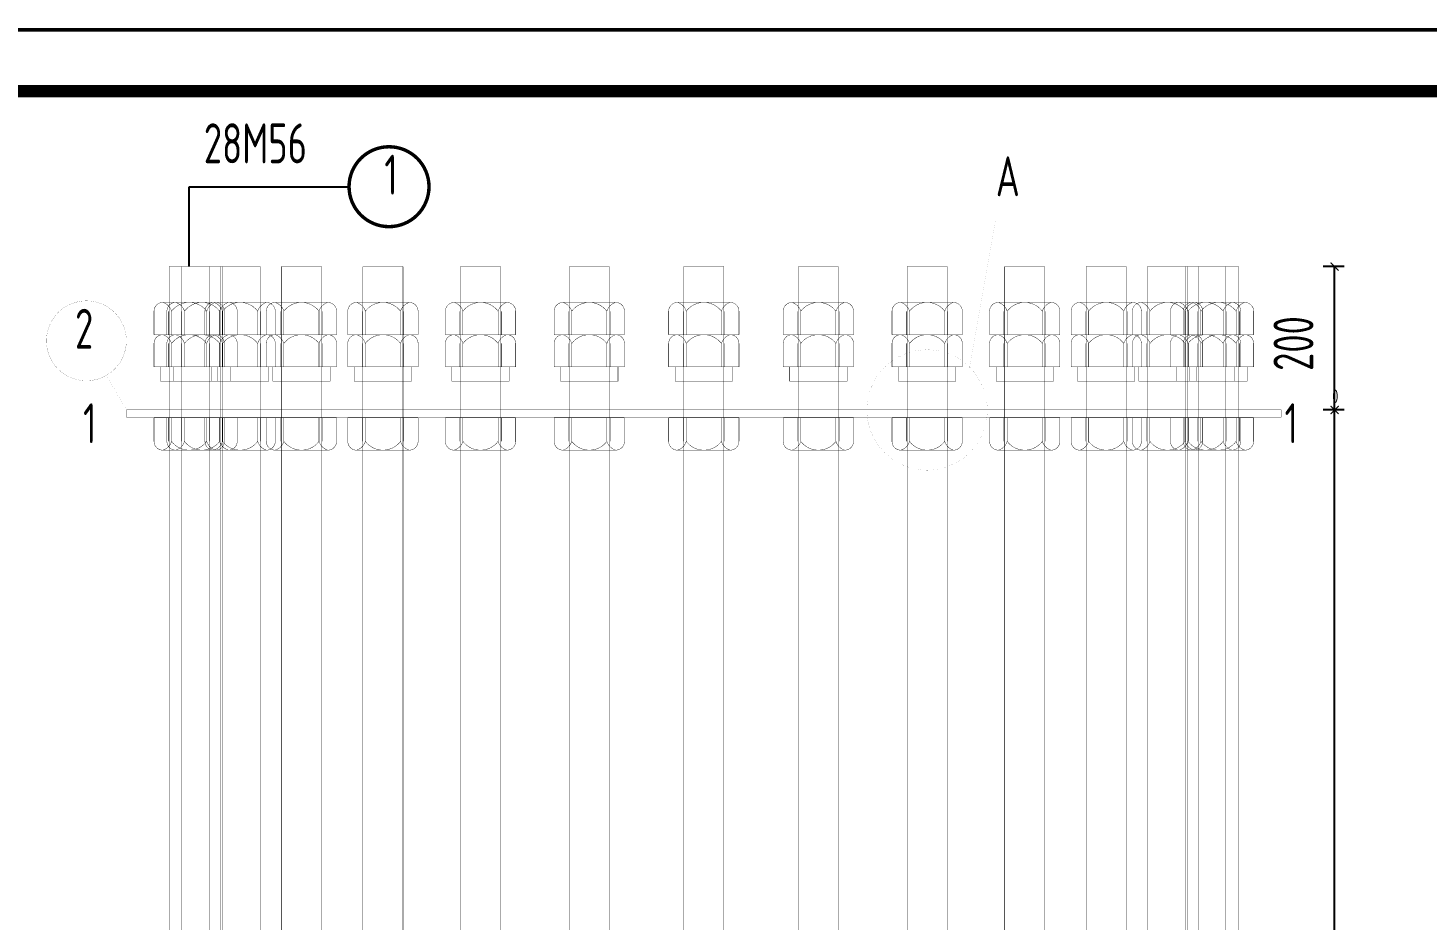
# Model space of a CAD drawing. Header units: inches. Extents: x -4449 to -2355, y -113 to 192.
# Drawn here: x -2606.3 to -2492.4, y 111.4 to 183.9 of the extents above; entities that cross this region are included whole.
import ezdxf
from ezdxf.enums import TextEntityAlignment as Align

# ---------------------------------------------------------------- set-up
doc = ezdxf.new("R2010")
doc.units = ezdxf.units.IN
doc.header["$MEASUREMENT"] = 0
doc.linetypes.add('细实线', pattern=[0])
doc.styles.get("Standard").update_dxf_attribs({"font": 'tssdeng.shx', "width": 0.7, "bigfont": 'hztxt.shx'})

msp = doc.modelspace()

# ---------------------------------------------------------------- linework, layer by layer
at = {"color": 2, "linetype": '细实线'}
for p, q in [((-2593.1564671, 164.5257593), (-2593.1564674, 171.0266953)), ((-2593.1564674, 171.0266953), (-2580.154594, 171.0266953)), ((-2499.2423716, 164.5257593), (-2500.9449979, 164.5257593)), ((-2500.0162927, 152.8599178), (-2500.0162927, 164.5257593)), ((-2500.0162927, 152.0859968), (-2500.0162927, 153.7886231)), ((-2500.0162927, 152.0859968), (-2500.0162927, 153.7886231)), ((-2499.2423716, 152.8599178), (-2500.9449979, 152.8599178)), ((-2499.2423716, 152.8599178), (-2500.9449979, 152.8599178)), ((-2500.0162927, 152.8599178), (-2500.0162927, 152.8599178)), ((-2500.0162924, 63.3245862), (-2500.0162927, 152.8599178))]:
    msp.add_line(p, q, dxfattribs=at)
at = {"color": 7}
for points, const_width in [([(-2774.6517876, -113.2091192), (-2774.6517876, 183.7908808), (-2354.6517876, 183.7908808), (-2354.6517876, -113.2091192), (-2774.6517876, -113.2091192)], 0.3), ([(-2749.6517876, -108.2091192), (-2749.6517876, 178.7908808), (-2359.6517876, 178.7908808), (-2359.6517876, -108.2091192), (-2749.6517876, -108.2091192)], 1)]:
    msp.add_lwpolyline(points, close=True, dxfattribs=dict(at, const_width=const_width))
at = {"color": 2, "linetype": '细实线'}
for points, const_width in [([(-2580.154594, 171.0266953, 1), (-2573.6536573, 171.0266953, 1), (-2580.154594, 171.0266953, 1)], 0.2786116), ([(-2604.7612093, 158.4898946, 1), (-2598.2602726, 158.4898946, 1), (-2604.7612093, 158.4898946, 1)], 0.0092871), ([(-2538.0463572, 152.8599178, 1), (-2528.2470505, 152.8599178, 1), (-2538.0463572, 152.8599178, 1)], 0.0030957)]:
    msp.add_lwpolyline(points, format="xyb", close=True, dxfattribs=dict(at, const_width=const_width))
for points, const_width in [([(-2529.6821257, 156.3244961), (-2527.5623006, 168.3466214)], 0.0030957), ([(-2499.6879455, 164.1974124), (-2500.3446395, 164.8541061)], 0.0928705), ([(-2598.2602726, 152.8599182), (-2599.8855068, 155.6749064)], 0.0030957), ([(-2602.7567538, 149.5011009), (-2602.7567538, 154.3768034)], 0.0092871), ([(-2501.4790031, 149.5011005), (-2501.4790031, 154.3768031)], 0.0092871), ([(-2598.8561918, 153.4016629), (-2603.7318943, 153.4016629)], 0.0092871), ([(-2500.5038626, 153.4016626), (-2505.3795651, 153.4016626)], 0.0092871), ([(-2500.3446395, 153.188265), (-2499.6879455, 152.531571)], 0.0928705), ([(-2500.3446395, 152.531571), (-2499.6879455, 153.188265)], 0.0928705), ([(-2499.6879455, 153.188265), (-2500.3446395, 152.531571)], 0.0928705), ([(-2499.6879455, 152.531571), (-2500.3446395, 153.188265)], 0.0928705)]:
    msp.add_lwpolyline(points, dxfattribs=dict(at, const_width=const_width))
at = {"color": 3, "linetype": '细实线', "const_width": 0.0309568}
for points in [[(-2594.7896847, 53.7002674), (-2594.7896847, 164.5257596)], [(-2594.7896847, 164.5257596), (-2591.5232491, 164.5257596)], [(-2593.7403874, 53.7002671), (-2593.7403877, 164.5257593)], [(-2593.7403877, 164.5257593), (-2590.4739521, 164.5257593)], [(-2591.5232491, 164.5257596), (-2591.5232491, 53.7002674)], [(-2590.6451125, 53.7002671), (-2590.6451125, 164.5257593)], [(-2590.6451125, 164.5257593), (-2587.3786769, 164.5257593)], [(-2590.4739521, 164.5257593), (-2590.4739518, 53.7002671)], [(-2587.3786769, 164.5257593), (-2587.3786769, 53.7002671)], [(-2585.6590693, 53.7002671), (-2585.6590693, 164.5257593)], [(-2585.6590693, 164.5257593), (-2582.3926337, 164.5257593)], [(-2582.3926337, 164.5257593), (-2582.3926337, 53.7002671)], [(-2579.0322791, 53.7002671), (-2579.0322791, 164.5257593)], [(-2579.0322791, 164.5257593), (-2575.7658435, 164.5257593)], [(-2575.7658435, 164.5257593), (-2575.7658435, 53.7002671)], [(-2571.0970367, 53.7002671), (-2571.0970367, 164.5257593)], [(-2571.0970367, 164.5257593), (-2567.8306011, 164.5257593)], [(-2567.8306011, 164.5257593), (-2567.8306011, 53.7002671)], [(-2562.2512484, 53.7002671), (-2562.2512487, 164.5257593)], [(-2562.2512487, 164.5257593), (-2558.9848131, 164.5257593)], [(-2558.9848131, 164.5257593), (-2558.9848128, 53.7002671)], [(-2552.9384792, 53.7002671), (-2552.9384792, 164.5257593)], [(-2552.9384792, 164.5257593), (-2549.6720436, 164.5257593)], [(-2549.6720436, 164.5257593), (-2549.6720436, 53.7002671)], [(-2543.6257096, 53.7002671), (-2543.62571, 164.5257593)], [(-2543.62571, 164.5257593), (-2540.3592744, 164.5257593)], [(-2540.3592744, 164.5257593), (-2540.3592741, 53.7002671)], [(-2534.7799216, 53.7002671), (-2534.7799216, 164.5257593)], [(-2534.7799216, 164.5257593), (-2531.513486, 164.5257593)], [(-2531.513486, 164.5257593), (-2531.513486, 53.7002671)], [(-2526.8446792, 53.7002671), (-2526.8446795, 164.5257593)], [(-2526.8446795, 164.5257593), (-2523.578244, 164.5257593)], [(-2523.578244, 164.5257593), (-2523.5782437, 53.7002671)], [(-2520.2178891, 53.7002671), (-2520.2178891, 164.5257593)], [(-2520.2178891, 164.5257593), (-2516.9514535, 164.5257593)], [(-2516.9514535, 164.5257593), (-2516.9514535, 53.7002671)], [(-2515.2318458, 53.7002671), (-2515.2318458, 164.5257593)], [(-2515.2318458, 164.5257593), (-2511.9654102, 164.5257593)], [(-2512.1365706, 53.7002671), (-2512.1365706, 164.5257593)], [(-2512.1365706, 164.5257593), (-2508.870135, 164.5257593)], [(-2511.9654102, 164.5257593), (-2511.9654102, 53.7002671)], [(-2511.0872733, 53.7002671), (-2511.0872736, 164.5257593)], [(-2511.0872736, 164.5257593), (-2507.820838, 164.5257593)], [(-2508.870135, 164.5257593), (-2508.870135, 53.7002671)], [(-2507.820838, 164.5257593), (-2507.8208377, 53.7002671)]]:
    msp.add_lwpolyline(points, dxfattribs=at)
at = {"color": 5, "linetype": '细实线', "const_width": 0.0309568}
for points in [[(-2595.3000655, 161.6092991, 0.414214), (-2596.0145983, 160.8947663, 0.414214)], [(-2594.5855327, 160.8947663, 0.250492), (-2595.3000655, 161.6092988, 0.250492)], [(-2594.2507682, 161.6092991, 0.414214), (-2594.965301, 160.8947663, 0.414214)], [(-2591.7274014, 160.8947663, 0.5), (-2594.5855327, 160.8947663, 0.5)], [(-2593.5362354, 160.8947663, 0.250492), (-2594.2507682, 161.6092988, 0.250492)], [(-2590.6781044, 160.8947663, 0.5), (-2593.5362354, 160.8947663, 0.5)], [(-2591.155493, 161.6092991, 0.414214), (-2591.8700258, 160.8947663, 0.414214)], [(-2591.0128686, 161.6092991, 0.250492), (-2591.7274014, 160.8947663, 0.250492)], [(-2590.4409605, 160.8947663, 0.250492), (-2591.1554933, 161.6092988, 0.250492)], [(-2590.2983358, 160.8947663, 0.414214), (-2591.0128686, 161.6092991, 0.414214)], [(-2589.9635716, 161.6092991, 0.250492), (-2590.6781041, 160.8947663, 0.250492)], [(-2587.5828292, 160.8947663, 0.5), (-2590.4409605, 160.8947663, 0.5)], [(-2589.2490388, 160.8947663, 0.414214), (-2589.9635716, 161.6092991, 0.414214)], [(-2586.8682964, 161.6092991, 0.250492), (-2587.5828292, 160.8947663, 0.250492)], [(-2586.1694501, 161.6092991, 0.414214), (-2586.8839826, 160.8947663, 0.414214)], [(-2586.1537636, 160.8947663, 0.414214), (-2586.8682964, 161.6092991, 0.414214)], [(-2585.4549172, 160.8947663, 0.250492), (-2586.1694501, 161.6092988, 0.250492)], [(-2582.596786, 160.8947663, 0.5), (-2585.4549172, 160.8947663, 0.5)], [(-2581.8822532, 161.6092991, 0.250492), (-2582.596786, 160.8947663, 0.250492)], [(-2581.1677204, 160.8947663, 0.414214), (-2581.8822532, 161.6092991, 0.414214)], [(-2579.5426596, 161.6092991, 0.414214), (-2580.2571924, 160.8947663, 0.414214)], [(-2578.8281271, 160.8947663, 0.250492), (-2579.5426599, 161.6092988, 0.250492)], [(-2575.9699958, 160.8947663, 0.5), (-2578.8281271, 160.8947663, 0.5)], [(-2575.255463, 161.6092991, 0.250492), (-2575.9699955, 160.8947663, 0.250492)], [(-2574.5409302, 160.8947663, 0.414214), (-2575.255463, 161.6092991, 0.414214)], [(-2571.6074175, 161.6092991, 0.414214), (-2572.3219503, 160.8947663, 0.414214)], [(-2570.8928847, 160.8947663, 0.250492), (-2571.6074175, 161.6092988, 0.250492)], [(-2568.0347534, 160.8947663, 0.5), (-2570.8928847, 160.8947663, 0.5)], [(-2567.3202206, 161.6092991, 0.250492), (-2568.0347534, 160.8947663, 0.250492)], [(-2566.6056878, 160.8947663, 0.414214), (-2567.3202206, 161.6092991, 0.414214)], [(-2562.7616292, 161.6092988, 0.414214), (-2563.476162, 160.8947663, 0.414214)], [(-2562.0470963, 160.8947663, 0.250492), (-2562.7616292, 161.6092988, 0.250492)], [(-2559.1889654, 160.8947663, 0.5), (-2562.0470963, 160.8947663, 0.5)], [(-2558.4744326, 161.6092988, 0.250492), (-2559.1889651, 160.894766, 0.250492)], [(-2557.7598998, 160.8947663, 0.414214), (-2558.4744326, 161.6092988, 0.414214)], [(-2553.44886, 161.6092988, 0.414214), (-2554.1633928, 160.894766, 0.414214)], [(-2552.7343271, 160.894766, 0.250492), (-2553.44886, 161.6092988, 0.250492)], [(-2549.8761959, 160.894766, 0.5), (-2552.7343271, 160.894766, 0.5)], [(-2549.1616631, 161.6092988, 0.250492), (-2549.8761959, 160.894766, 0.250492)], [(-2548.4471303, 160.894766, 0.414214), (-2549.1616631, 161.6092988, 0.414214)], [(-2544.1360905, 161.6092988, 0.414214), (-2544.8506233, 160.894766, 0.414214)], [(-2543.4215576, 160.894766, 0.250492), (-2544.1360905, 161.6092988, 0.250492)], [(-2540.5634267, 160.894766, 0.5), (-2543.4215576, 160.894766, 0.5)], [(-2539.8488939, 161.6092988, 0.250492), (-2540.5634264, 160.894766, 0.250492)], [(-2539.1343611, 160.894766, 0.414214), (-2539.8488939, 161.6092988, 0.414214)], [(-2535.2903024, 161.6092988, 0.414214), (-2536.0048349, 160.894766, 0.414214)], [(-2534.5757696, 160.894766, 0.250492), (-2535.2903024, 161.6092988, 0.250492)], [(-2531.7176384, 160.894766, 0.5), (-2534.5757696, 160.894766, 0.5)], [(-2531.0031056, 161.6092988, 0.250492), (-2531.7176384, 160.894766, 0.250492)], [(-2530.2885727, 160.894766, 0.414214), (-2531.0031056, 161.6092988, 0.414214)], [(-2527.35506, 161.6092988, 0.414214), (-2528.0695928, 160.894766, 0.414214)], [(-2526.6405272, 160.894766, 0.250492), (-2527.35506, 161.6092988, 0.250492)], [(-2523.782396, 160.894766, 0.5), (-2526.6405272, 160.894766, 0.5)], [(-2523.0678632, 161.6092988, 0.250492), (-2523.782396, 160.894766, 0.250492)], [(-2522.3533304, 160.894766, 0.414214), (-2523.0678632, 161.6092988, 0.414214)], [(-2520.7282699, 161.6092988, 0.414214), (-2521.4428024, 160.894766, 0.414214)], [(-2520.013737, 160.894766, 0.250492), (-2520.7282699, 161.6092988, 0.250492)], [(-2517.1556058, 160.894766, 0.5), (-2520.013737, 160.894766, 0.5)], [(-2516.441073, 161.6092988, 0.250492), (-2517.1556058, 160.894766, 0.250492)], [(-2515.7422266, 161.6092988, 0.414214), (-2516.4567591, 160.894766, 0.414214)], [(-2515.7265402, 160.894766, 0.414214), (-2516.441073, 161.6092988, 0.414214)], [(-2515.0276938, 160.894766, 0.250492), (-2515.7422266, 161.6092988, 0.250492)], [(-2512.1695626, 160.894766, 0.5), (-2515.0276938, 160.894766, 0.5)], [(-2512.6469514, 161.6092988, 0.414214), (-2513.3614839, 160.894766, 0.414214)], [(-2511.9324186, 160.894766, 0.250492), (-2512.6469514, 161.6092985, 0.250492)], [(-2511.5976541, 161.6092988, 0.414214), (-2512.3121869, 160.894766, 0.414214)], [(-2511.4550298, 161.6092988, 0.250492), (-2512.1695626, 160.894766, 0.250492)], [(-2509.0742874, 160.894766, 0.5), (-2511.9324186, 160.894766, 0.5)], [(-2510.8831213, 160.894766, 0.250492), (-2511.5976541, 161.6092985, 0.250492)], [(-2510.7404969, 160.894766, 0.414214), (-2511.4550298, 161.6092988, 0.414214)], [(-2508.0249904, 160.894766, 0.5), (-2510.8831213, 160.894766, 0.5)], [(-2508.3597546, 161.6092988, 0.250492), (-2509.0742874, 160.894766, 0.250492)], [(-2507.6452217, 160.894766, 0.414214), (-2508.3597546, 161.6092988, 0.414214)], [(-2507.3104576, 161.6092988, 0.250492), (-2508.0249901, 160.894766, 0.250492)], [(-2506.5959247, 160.894766, 0.414214), (-2507.3104576, 161.6092988, 0.414214)], [(-2595.3000655, 158.984485, 0.414214), (-2596.0145983, 158.2699522, 0.414214)], [(-2594.5855327, 158.2699522, 0.250492), (-2595.3000655, 158.9844847, 0.250492)], [(-2594.2507682, 158.9844847, 0.414214), (-2594.965301, 158.2699522, 0.414214)], [(-2591.7274014, 158.2699522, 0.5), (-2594.5855327, 158.2699522, 0.5)], [(-2593.5362354, 158.2699522, 0.250492), (-2594.2507682, 158.9844847, 0.250492)], [(-2590.6781044, 158.2699522, 0.5), (-2593.5362354, 158.2699522, 0.5)], [(-2591.155493, 158.9844847, 0.414214), (-2591.8700258, 158.2699522, 0.414214)], [(-2591.0128686, 158.984485, 0.250492), (-2591.7274014, 158.2699519, 0.250492)], [(-2590.4409605, 158.2699522, 0.250492), (-2591.1554933, 158.9844847, 0.250492)], [(-2590.2983358, 158.2699522, 0.414214), (-2591.0128686, 158.984485, 0.414214)], [(-2589.9635716, 158.9844847, 0.250492), (-2590.6781041, 158.2699519, 0.250492)], [(-2587.5828292, 158.2699522, 0.5), (-2590.4409605, 158.2699522, 0.5)], [(-2589.2490388, 158.2699522, 0.414214), (-2589.9635716, 158.9844847, 0.414214)], [(-2586.8682964, 158.9844847, 0.250492), (-2587.5828292, 158.2699519, 0.250492)], [(-2586.1694501, 158.9844847, 0.414214), (-2586.8839826, 158.2699522, 0.414214)], [(-2586.1537636, 158.2699522, 0.414214), (-2586.8682964, 158.9844847, 0.414214)], [(-2585.4549172, 158.2699522, 0.250492), (-2586.1694501, 158.9844847, 0.250492)], [(-2582.596786, 158.2699519, 0.5), (-2585.4549172, 158.2699519, 0.5)], [(-2581.8822532, 158.9844847, 0.250492), (-2582.596786, 158.2699519, 0.250492)], [(-2581.1677204, 158.2699522, 0.414214), (-2581.8822532, 158.9844847, 0.414214)], [(-2579.5426596, 158.9844847, 0.414214), (-2580.2571924, 158.2699519, 0.414214)], [(-2578.8281271, 158.2699519, 0.250492), (-2579.5426599, 158.9844847, 0.250492)], [(-2575.9699958, 158.2699519, 0.5), (-2578.8281271, 158.2699519, 0.5)], [(-2575.255463, 158.9844847, 0.250492), (-2575.9699955, 158.2699519, 0.250492)], [(-2574.5409302, 158.2699519, 0.414214), (-2575.255463, 158.9844847, 0.414214)], [(-2571.6074175, 158.9844847, 0.414214), (-2572.3219503, 158.2699519, 0.414214)], [(-2570.8928847, 158.2699519, 0.250492), (-2571.6074175, 158.9844847, 0.250492)], [(-2568.0347534, 158.2699519, 0.5), (-2570.8928847, 158.2699519, 0.5)], [(-2567.3202206, 158.9844847, 0.250492), (-2568.0347534, 158.2699519, 0.250492)], [(-2566.6056878, 158.2699519, 0.414214), (-2567.3202206, 158.9844847, 0.414214)], [(-2562.7616292, 158.9844847, 0.414214), (-2563.476162, 158.2699519, 0.414214)], [(-2562.0470963, 158.2699519, 0.250492), (-2562.7616292, 158.9844847, 0.250492)], [(-2559.1889654, 158.2699519, 0.5), (-2562.0470963, 158.2699519, 0.5)], [(-2558.4744326, 158.9844847, 0.250492), (-2559.1889651, 158.2699519, 0.250492)], [(-2557.7598998, 158.2699519, 0.414214), (-2558.4744326, 158.9844847, 0.414214)], [(-2553.44886, 158.9844847, 0.414214), (-2554.1633928, 158.2699519, 0.414214)], [(-2552.7343271, 158.2699519, 0.250492), (-2553.44886, 158.9844847, 0.250492)], [(-2549.8761959, 158.2699519, 0.5), (-2552.7343271, 158.2699519, 0.5)], [(-2549.1616631, 158.9844847, 0.250492), (-2549.8761959, 158.2699519, 0.250492)], [(-2548.4471303, 158.2699519, 0.414214), (-2549.1616631, 158.9844847, 0.414214)], [(-2544.1360905, 158.9844847, 0.414214), (-2544.8506233, 158.2699519, 0.414214)], [(-2543.4215576, 158.2699519, 0.250492), (-2544.1360905, 158.9844844, 0.250492)], [(-2540.5634267, 158.2699519, 0.5), (-2543.4215576, 158.2699519, 0.5)], [(-2539.8488939, 158.9844847, 0.250492), (-2540.5634264, 158.2699519, 0.250492)], [(-2539.1343611, 158.2699519, 0.414214), (-2539.8488939, 158.9844847, 0.414214)], [(-2535.2903024, 158.9844847, 0.414214), (-2536.0048349, 158.2699519, 0.414214)], [(-2534.5757696, 158.2699519, 0.250492), (-2535.2903024, 158.9844844, 0.250492)], [(-2531.7176384, 158.2699519, 0.5), (-2534.5757696, 158.2699519, 0.5)], [(-2531.0031056, 158.9844847, 0.250492), (-2531.7176384, 158.2699519, 0.250492)], [(-2530.2885727, 158.2699519, 0.414214), (-2531.0031056, 158.9844847, 0.414214)], [(-2527.35506, 158.9844847, 0.414214), (-2528.0695928, 158.2699519, 0.414214)], [(-2526.6405272, 158.2699519, 0.250492), (-2527.35506, 158.9844844, 0.250492)], [(-2523.782396, 158.2699519, 0.5), (-2526.6405272, 158.2699519, 0.5)], [(-2523.0678632, 158.9844847, 0.250492), (-2523.782396, 158.2699519, 0.250492)], [(-2522.3533304, 158.2699519, 0.414214), (-2523.0678632, 158.9844847, 0.414214)], [(-2520.7282699, 158.9844847, 0.414214), (-2521.4428024, 158.2699519, 0.414214)], [(-2520.013737, 158.2699519, 0.250492), (-2520.7282699, 158.9844844, 0.250492)], [(-2517.1556058, 158.2699519, 0.5), (-2520.013737, 158.2699519, 0.5)], [(-2516.441073, 158.9844847, 0.250492), (-2517.1556058, 158.2699519, 0.250492)], [(-2515.7422266, 158.9844847, 0.414214), (-2516.4567591, 158.2699519, 0.414214)], [(-2515.7265402, 158.2699519, 0.414214), (-2516.441073, 158.9844847, 0.414214)], [(-2515.0276938, 158.2699519, 0.250492), (-2515.7422266, 158.9844844, 0.250492)], [(-2512.1695626, 158.2699519, 0.5), (-2515.0276938, 158.2699519, 0.5)], [(-2512.6469514, 158.9844847, 0.414214), (-2513.3614839, 158.2699519, 0.414214)], [(-2511.9324186, 158.2699519, 0.250492), (-2512.6469514, 158.9844844, 0.250492)], [(-2511.5976541, 158.9844847, 0.414214), (-2512.3121869, 158.2699519, 0.414214)], [(-2511.4550298, 158.9844847, 0.250492), (-2512.1695626, 158.2699519, 0.250492)], [(-2509.0742874, 158.2699519, 0.5), (-2511.9324186, 158.2699519, 0.5)], [(-2510.8831213, 158.2699519, 0.250492), (-2511.5976541, 158.9844844, 0.250492)], [(-2510.7404969, 158.2699519, 0.414214), (-2511.4550298, 158.9844847, 0.414214)], [(-2508.0249904, 158.2699519, 0.5), (-2510.8831213, 158.2699519, 0.5)], [(-2508.3597546, 158.9844847, 0.250492), (-2509.0742874, 158.2699519, 0.250492)], [(-2507.6452217, 158.2699519, 0.414214), (-2508.3597546, 158.9844847, 0.414214)], [(-2507.3104576, 158.9844847, 0.250492), (-2508.0249901, 158.2699515, 0.250492)], [(-2506.5959247, 158.2699519, 0.414214), (-2507.3104576, 158.9844847, 0.414214)], [(-2596.014598, 150.3044309, 0.414214), (-2595.3000655, 149.5898981, 0.414214)], [(-2595.3000655, 149.5898981, 0.250492), (-2594.5855327, 150.3044309, 0.250492)], [(-2594.965301, 150.3044309, 0.414214), (-2594.2507682, 149.5898981, 0.414214)], [(-2594.5855327, 150.3044309, 0.5), (-2591.7274014, 150.3044309, 0.5)], [(-2594.2507682, 149.5898981, 0.250492), (-2593.5362357, 150.3044309, 0.250492)], [(-2593.5362354, 150.3044309, 0.5), (-2590.6781044, 150.3044309, 0.5)], [(-2591.8700258, 150.3044309, 0.414214), (-2591.155493, 149.5898981, 0.414214)], [(-2591.7274014, 150.3044309, 0.250492), (-2591.0128686, 149.5898984, 0.250492)], [(-2591.155493, 149.5898981, 0.250492), (-2590.4409605, 150.3044309, 0.250492)], [(-2591.0128686, 149.5898981, 0.414214), (-2590.2983358, 150.3044309, 0.414214)], [(-2590.6781044, 150.3044309, 0.250492), (-2589.9635716, 149.5898981, 0.250492)], [(-2590.4409602, 150.3044309, 0.5), (-2587.5828292, 150.3044309, 0.5)], [(-2589.9635716, 149.5898981, 0.414214), (-2589.2490388, 150.3044309, 0.414214)], [(-2587.5828292, 150.3044309, 0.250492), (-2586.8682964, 149.5898981, 0.250492)], [(-2586.8839826, 150.3044309, 0.414214), (-2586.1694497, 149.5898981, 0.414214)], [(-2586.8682964, 149.5898981, 0.414214), (-2586.1537636, 150.3044309, 0.414214)], [(-2586.1694497, 149.5898981, 0.250492), (-2585.4549172, 150.3044309, 0.250492)], [(-2585.4549172, 150.3044309, 0.5), (-2582.596786, 150.3044309, 0.5)], [(-2582.596786, 150.3044309, 0.250492), (-2581.8822532, 149.5898981, 0.250492)], [(-2581.8822532, 149.5898981, 0.414214), (-2581.1677204, 150.3044309, 0.414214)], [(-2580.2571924, 150.3044309, 0.414214), (-2579.5426596, 149.5898981, 0.414214)], [(-2579.5426596, 149.5898981, 0.250492), (-2578.8281271, 150.3044309, 0.250492)], [(-2578.8281268, 150.3044309, 0.5), (-2575.9699958, 150.3044309, 0.5)], [(-2575.9699958, 150.3044309, 0.250492), (-2575.255463, 149.5898981, 0.250492)], [(-2575.255463, 149.5898981, 0.414214), (-2574.5409302, 150.3044309, 0.414214)], [(-2572.32195, 150.3044309, 0.414214), (-2571.6074175, 149.5898981, 0.414214)], [(-2571.6074175, 149.5898981, 0.250492), (-2570.8928847, 150.3044309, 0.250492)], [(-2570.8928847, 150.3044309, 0.5), (-2568.0347534, 150.3044309, 0.5)], [(-2568.0347534, 150.3044309, 0.250492), (-2567.3202206, 149.5898981, 0.250492)], [(-2567.3202206, 149.5898981, 0.414214), (-2566.6056878, 150.3044309, 0.414214)], [(-2563.476162, 150.3044309, 0.414214), (-2562.7616292, 149.5898981, 0.414214)], [(-2562.7616292, 149.5898981, 0.250492), (-2562.0470967, 150.3044309, 0.250492)], [(-2562.0470963, 150.3044309, 0.5), (-2559.1889654, 150.3044309, 0.5)], [(-2559.1889654, 150.3044309, 0.250492), (-2558.4744326, 149.5898981, 0.250492)], [(-2558.4744326, 149.5898981, 0.414214), (-2557.7598998, 150.3044309, 0.414214)], [(-2554.1633925, 150.3044309, 0.414214), (-2553.44886, 149.5898981, 0.414214)], [(-2553.44886, 149.5898981, 0.250492), (-2552.7343271, 150.3044309, 0.250492)], [(-2552.7343271, 150.3044306, 0.5), (-2549.8761959, 150.3044306, 0.5)], [(-2549.8761959, 150.3044306, 0.250492), (-2549.1616631, 149.5898981, 0.250492)], [(-2549.1616631, 149.5898981, 0.414214), (-2548.4471303, 150.3044306, 0.414214)], [(-2544.8506233, 150.3044306, 0.414214), (-2544.1360905, 149.5898981, 0.414214)], [(-2544.1360905, 149.5898981, 0.250492), (-2543.4215579, 150.3044309, 0.250492)], [(-2543.4215576, 150.3044306, 0.5), (-2540.5634267, 150.3044306, 0.5)], [(-2540.5634267, 150.3044306, 0.250492), (-2539.8488939, 149.5898981, 0.250492)], [(-2539.8488939, 149.5898978, 0.414214), (-2539.1343611, 150.3044306, 0.414214)], [(-2536.0048349, 150.3044306, 0.414214), (-2535.2903021, 149.5898978, 0.414214)], [(-2535.2903021, 149.5898978, 0.250492), (-2534.5757696, 150.3044306, 0.250492)], [(-2534.5757696, 150.3044306, 0.5), (-2531.7176384, 150.3044306, 0.5)], [(-2531.7176384, 150.3044306, 0.250492), (-2531.0031056, 149.5898981, 0.250492)], [(-2531.0031056, 149.5898978, 0.414214), (-2530.2885727, 150.3044306, 0.414214)], [(-2528.0695928, 150.3044306, 0.414214), (-2527.35506, 149.5898978, 0.414214)], [(-2527.35506, 149.5898978, 0.250492), (-2526.6405272, 150.3044306, 0.250492)], [(-2526.6405272, 150.3044306, 0.5), (-2523.782396, 150.3044306, 0.5)], [(-2523.782396, 150.3044306, 0.250492), (-2523.0678632, 149.5898981, 0.250492)], [(-2523.0678632, 149.5898978, 0.414214), (-2522.3533304, 150.3044306, 0.414214)], [(-2521.4428024, 150.3044306, 0.414214), (-2520.7282695, 149.5898978, 0.414214)], [(-2520.7282695, 149.5898978, 0.250492), (-2520.013737, 150.3044306, 0.250492)], [(-2520.013737, 150.3044306, 0.5), (-2517.1556058, 150.3044306, 0.5)], [(-2517.1556058, 150.3044306, 0.250492), (-2516.441073, 149.5898981, 0.250492)], [(-2516.4567591, 150.3044306, 0.414214), (-2515.7422263, 149.5898978, 0.414214)], [(-2516.441073, 149.5898978, 0.414214), (-2515.7265402, 150.3044306, 0.414214)], [(-2515.7422263, 149.5898978, 0.250492), (-2515.0276938, 150.3044306, 0.250492)], [(-2515.0276938, 150.3044306, 0.5), (-2512.1695626, 150.3044306, 0.5)], [(-2513.3614839, 150.3044306, 0.414214), (-2512.6469511, 149.5898978, 0.414214)], [(-2512.6469511, 149.5898978, 0.250492), (-2511.9324186, 150.3044306, 0.250492)], [(-2512.3121869, 150.3044306, 0.414214), (-2511.5976541, 149.5898978, 0.414214)], [(-2512.1695626, 150.3044306, 0.250492), (-2511.4550298, 149.5898981, 0.250492)], [(-2511.9324186, 150.3044306, 0.5), (-2509.0742874, 150.3044306, 0.5)], [(-2511.5976541, 149.5898978, 0.250492), (-2510.8831216, 150.3044306, 0.250492)], [(-2511.4550298, 149.5898978, 0.414214), (-2510.7404969, 150.3044306, 0.414214)], [(-2510.8831213, 150.3044306, 0.5), (-2508.0249904, 150.3044306, 0.5)], [(-2509.0742874, 150.3044306, 0.250492), (-2508.3597546, 149.5898981, 0.250492)], [(-2508.3597546, 149.5898978, 0.414214), (-2507.6452217, 150.3044306, 0.414214)], [(-2508.0249904, 150.3044306, 0.250492), (-2507.3104576, 149.5898981, 0.250492)], [(-2507.3104576, 149.5898978, 0.414214), (-2506.5959247, 150.3044306, 0.414214)]]:
    msp.add_lwpolyline(points, format="xyb", dxfattribs=at)
for points in [[(-2596.0145983, 160.8947663), (-2596.0145983, 158.984485)], [(-2595.3000655, 161.6092991), (-2591.0128686, 161.6092991)], [(-2594.965301, 160.8947663), (-2594.965301, 158.9844847)], [(-2594.8480139, 160.8947663), (-2594.8480139, 158.984485)], [(-2594.5855327, 160.8947663), (-2594.5855327, 158.984485)], [(-2594.2507682, 161.6092991), (-2589.9635716, 161.6092991)], [(-2593.7987169, 160.8947663), (-2593.7987169, 158.9844847)], [(-2593.5362354, 160.8947663), (-2593.5362354, 158.9844847)], [(-2591.8700258, 160.8947663), (-2591.8700258, 158.9844847)], [(-2591.7274014, 160.8947663), (-2591.7274014, 158.984485)], [(-2591.4649199, 160.8947663), (-2591.4649199, 158.984485)], [(-2591.155493, 161.6092991), (-2586.8682964, 161.6092991)], [(-2590.7034417, 160.8947663), (-2590.7034417, 158.9844847)], [(-2590.6781044, 160.8947663), (-2590.6781044, 158.9844847)], [(-2590.4409605, 160.8947663), (-2590.4409605, 158.9844847)], [(-2590.4156229, 160.8947663), (-2590.4156229, 158.9844847)], [(-2590.2983358, 160.8947663), (-2590.2983358, 158.9844847)], [(-2589.2490388, 160.8947663), (-2589.2490388, 158.9844847)], [(-2587.5828292, 160.8947663), (-2587.5828292, 158.9844847)], [(-2587.3203477, 160.8947663), (-2587.3203477, 158.9844847)], [(-2586.8839826, 160.8947663), (-2586.8839826, 158.9844847)], [(-2586.1694501, 161.6092991), (-2581.8822532, 161.6092991)], [(-2586.1537636, 160.8947663), (-2586.1537636, 158.9844847)], [(-2585.7173984, 160.8947663), (-2585.7173984, 158.9844847)], [(-2585.4549172, 160.8947663), (-2585.4549172, 158.9844847)], [(-2582.596786, 160.8947663), (-2582.596786, 158.9844847)], [(-2582.3343045, 160.8947663), (-2582.3343045, 158.9844847)], [(-2581.1677204, 160.8947663), (-2581.1677204, 158.9844847)], [(-2580.2571924, 160.8947663), (-2580.2571924, 158.9844847)], [(-2579.5426596, 161.6092991), (-2575.255463, 161.6092991)], [(-2579.0906083, 160.8947663), (-2579.0906083, 158.9844847)], [(-2578.8281268, 160.8947663), (-2578.8281268, 158.9844847)], [(-2575.9699958, 160.8947663), (-2575.9699958, 158.9844847)], [(-2575.7075143, 160.8947663), (-2575.7075143, 158.9844847)], [(-2574.5409302, 160.8947663), (-2574.5409302, 158.9844847)], [(-2572.3219503, 160.8947663), (-2572.3219503, 158.9844847)], [(-2571.6074175, 161.6092991), (-2567.3202206, 161.6092991)], [(-2571.1553659, 160.8947663), (-2571.1553659, 158.9844847)], [(-2570.8928847, 160.8947663), (-2570.8928847, 158.9844847)], [(-2568.0347534, 160.8947663), (-2568.0347534, 158.9844847)], [(-2567.7722719, 160.8947663), (-2567.7722719, 158.9844847)], [(-2566.6056878, 160.8947663), (-2566.6056878, 158.9844847)], [(-2563.476162, 160.8947663), (-2563.476162, 158.9844847)], [(-2562.7616292, 161.6092988), (-2558.4744326, 161.6092988)], [(-2562.3095779, 160.8947663), (-2562.3095779, 158.9844847)], [(-2562.0470963, 160.8947663), (-2562.0470963, 158.9844847)], [(-2559.1889654, 160.8947663), (-2559.1889654, 158.9844847)], [(-2558.9264839, 160.8947663), (-2558.9264839, 158.9844847)], [(-2557.7598998, 160.8947663), (-2557.7598998, 158.9844847)], [(-2554.1633928, 160.894766), (-2554.1633928, 158.9844847)], [(-2553.44886, 161.6092988), (-2549.1616631, 161.6092988)], [(-2552.9968083, 160.894766), (-2552.9968083, 158.9844847)], [(-2552.7343271, 160.894766), (-2552.7343271, 158.9844847)], [(-2549.8761959, 160.894766), (-2549.8761959, 158.9844847)], [(-2549.6137144, 160.894766), (-2549.6137144, 158.9844847)], [(-2548.4471303, 160.894766), (-2548.4471303, 158.9844847)], [(-2544.8506233, 160.894766), (-2544.8506233, 158.9844847)], [(-2544.1360905, 161.6092988), (-2539.8488939, 161.6092988)], [(-2543.6840391, 160.894766), (-2543.6840391, 158.9844847)], [(-2543.4215576, 160.894766), (-2543.4215576, 158.9844847)], [(-2540.5634267, 160.894766), (-2540.5634267, 158.9844847)], [(-2540.3009452, 160.894766), (-2540.3009452, 158.9844847)], [(-2539.1343611, 160.894766), (-2539.1343611, 158.9844847)], [(-2536.0048349, 160.894766), (-2536.0048349, 158.9844847)], [(-2535.2903024, 161.6092988), (-2531.0031056, 161.6092988)], [(-2534.8382508, 160.894766), (-2534.8382508, 158.9844847)], [(-2534.5757696, 160.894766), (-2534.5757696, 158.9844847)], [(-2531.7176384, 160.894766), (-2531.7176384, 158.9844847)], [(-2531.4551569, 160.894766), (-2531.4551569, 158.9844847)], [(-2530.2885727, 160.894766), (-2530.2885727, 158.9844847)], [(-2528.0695928, 160.894766), (-2528.0695928, 158.9844847)], [(-2527.35506, 161.6092988), (-2523.0678632, 161.6092988)], [(-2526.9030087, 160.894766), (-2526.9030087, 158.9844847)], [(-2526.6405272, 160.894766), (-2526.6405272, 158.9844847)], [(-2523.782396, 160.894766), (-2523.782396, 158.9844847)], [(-2523.5199148, 160.894766), (-2523.5199148, 158.9844847)], [(-2522.3533304, 160.894766), (-2522.3533304, 158.9844847)], [(-2521.4428024, 160.894766), (-2521.4428024, 158.9844847)], [(-2520.7282699, 161.6092988), (-2516.441073, 161.6092988)], [(-2520.2762182, 160.894766), (-2520.2762182, 158.9844847)], [(-2520.013737, 160.894766), (-2520.013737, 158.9844847)], [(-2517.1556058, 160.894766), (-2517.1556058, 158.9844847)], [(-2516.8931243, 160.894766), (-2516.8931243, 158.9844847)], [(-2516.4567591, 160.894766), (-2516.4567591, 158.9844847)], [(-2515.7422266, 161.6092988), (-2511.4550298, 161.6092988)], [(-2515.7265402, 160.894766), (-2515.7265402, 158.9844847)], [(-2515.290175, 160.894766), (-2515.290175, 158.9844847)], [(-2515.0276938, 160.894766), (-2515.0276938, 158.9844847)], [(-2513.3614839, 160.894766), (-2513.3614839, 158.9844847)], [(-2512.6469514, 161.6092988), (-2508.3597546, 161.6092988)], [(-2512.3121869, 160.894766), (-2512.3121869, 158.9844847)], [(-2512.1948998, 160.894766), (-2512.1948998, 158.9844847)], [(-2512.1695626, 160.894766), (-2512.1695626, 158.9844847)], [(-2511.9324186, 160.894766), (-2511.9324186, 158.9844847)], [(-2511.9070811, 160.894766), (-2511.9070811, 158.9844847)], [(-2511.5976541, 161.6092988), (-2507.3104576, 161.6092988)], [(-2511.1456028, 160.894766), (-2511.1456028, 158.9844847)], [(-2510.8831213, 160.894766), (-2510.8831213, 158.9844847)], [(-2510.7404969, 160.894766), (-2510.7404969, 158.9844847)], [(-2509.0742874, 160.894766), (-2509.0742874, 158.9844847)], [(-2508.8118059, 160.894766), (-2508.8118059, 158.9844847)], [(-2508.0249904, 160.894766), (-2508.0249904, 158.9844847)], [(-2507.7625089, 160.894766), (-2507.7625089, 158.9844847)], [(-2507.6452217, 160.894766), (-2507.6452217, 158.9844847)], [(-2506.5959247, 160.894766), (-2506.5959247, 158.9844847)], [(-2596.0145983, 158.984485), (-2590.2983358, 158.984485)], [(-2596.0145983, 158.2699522), (-2596.0145983, 156.3596705)], [(-2595.3000655, 158.984485), (-2591.0128686, 158.984485)], [(-2594.965301, 158.9844847), (-2589.2490388, 158.9844847)], [(-2594.965301, 158.2699522), (-2594.965301, 156.3596705)], [(-2594.8480139, 158.2699522), (-2594.8480139, 156.3596705)], [(-2594.5855327, 158.2699522), (-2594.5855327, 156.3596705)], [(-2594.2507682, 158.9844847), (-2589.9635716, 158.9844847)], [(-2593.7987169, 158.2699522), (-2593.7987169, 156.3596705)], [(-2593.5362354, 158.2699522), (-2593.5362354, 156.3596705)], [(-2591.8700258, 158.9844847), (-2586.1537636, 158.9844847)], [(-2591.8700258, 158.2699522), (-2591.8700258, 156.3596705)], [(-2591.7274014, 158.2699522), (-2591.7274014, 156.3596705)], [(-2591.4649199, 158.2699522), (-2591.4649199, 156.3596705)], [(-2591.155493, 158.9844847), (-2586.8682964, 158.9844847)], [(-2590.7034417, 158.2699522), (-2590.7034417, 156.3596705)], [(-2590.6781044, 158.2699522), (-2590.6781044, 156.3596705)], [(-2590.4409605, 158.2699522), (-2590.4409605, 156.3596705)], [(-2590.4156229, 158.2699522), (-2590.4156229, 156.3596705)], [(-2590.2983358, 158.2699522), (-2590.2983358, 156.3596705)], [(-2589.2490388, 158.2699522), (-2589.2490388, 156.3596705)], [(-2587.5828292, 158.2699522), (-2587.5828292, 156.3596705)], [(-2587.3203477, 158.2699522), (-2587.3203477, 156.3596705)], [(-2586.8839826, 158.9844847), (-2581.1677204, 158.9844847)], [(-2586.8839826, 158.2699522), (-2586.8839826, 156.3596705)], [(-2586.1694501, 158.9844847), (-2581.8822532, 158.9844847)], [(-2586.1537636, 158.2699522), (-2586.1537636, 156.3596705)], [(-2585.7173984, 158.2699522), (-2585.7173984, 156.3596705)], [(-2585.4549172, 158.2699522), (-2585.4549172, 156.3596705)], [(-2582.596786, 158.2699522), (-2582.596786, 156.3596705)], [(-2582.3343045, 158.2699522), (-2582.3343045, 156.3596705)], [(-2581.1677204, 158.2699519), (-2581.1677204, 156.3596705)], [(-2580.2571924, 158.9844847), (-2574.5409302, 158.9844847)], [(-2580.2571924, 158.2699519), (-2580.2571924, 156.3596705)], [(-2579.5426596, 158.9844847), (-2575.255463, 158.9844847)], [(-2579.0906083, 158.2699519), (-2579.0906083, 156.3596705)], [(-2578.8281268, 158.2699519), (-2578.8281268, 156.3596705)], [(-2575.9699958, 158.2699519), (-2575.9699958, 156.3596705)], [(-2575.7075143, 158.2699519), (-2575.7075143, 156.3596705)], [(-2574.5409302, 158.2699519), (-2574.5409302, 156.3596705)], [(-2572.3219503, 158.9844847), (-2566.6056878, 158.9844847)], [(-2572.3219503, 158.2699519), (-2572.3219503, 156.3596705)], [(-2571.6074175, 158.9844847), (-2567.3202206, 158.9844847)], [(-2571.1553659, 158.2699519), (-2571.1553659, 156.3596705)], [(-2570.8928847, 158.2699519), (-2570.8928847, 156.3596705)], [(-2568.0347534, 158.2699519), (-2568.0347534, 156.3596705)], [(-2567.7722719, 158.2699519), (-2567.7722719, 156.3596705)], [(-2566.6056878, 158.2699519), (-2566.6056878, 156.3596705)], [(-2563.476162, 158.9844847), (-2557.7598998, 158.9844847)], [(-2563.476162, 158.2699519), (-2563.476162, 156.3596705)], [(-2562.7616292, 158.9844847), (-2558.4744326, 158.9844847)], [(-2562.3095779, 158.2699519), (-2562.3095779, 156.3596705)], [(-2562.0470963, 158.2699519), (-2562.0470963, 156.3596705)], [(-2559.1889654, 158.2699519), (-2559.1889654, 156.3596705)], [(-2558.9264839, 158.2699519), (-2558.9264839, 156.3596705)], [(-2557.7598998, 158.2699519), (-2557.7598998, 156.3596705)], [(-2554.1633928, 158.9844847), (-2548.4471303, 158.9844847)], [(-2554.1633928, 158.2699519), (-2554.1633928, 156.3596705)], [(-2553.44886, 158.9844847), (-2549.1616631, 158.9844847)], [(-2552.9968083, 158.2699519), (-2552.9968083, 156.3596705)], [(-2552.7343271, 158.2699519), (-2552.7343271, 156.3596705)], [(-2549.8761959, 158.2699519), (-2549.8761959, 156.3596705)], [(-2549.6137144, 158.2699519), (-2549.6137144, 156.3596705)], [(-2548.4471303, 158.2699519), (-2548.4471303, 156.3596705)], [(-2544.8506233, 158.9844847), (-2539.1343611, 158.9844847)], [(-2544.8506233, 158.2699519), (-2544.8506233, 156.3596705)], [(-2544.1360905, 158.9844847), (-2539.8488939, 158.9844847)], [(-2543.6840391, 158.2699519), (-2543.6840391, 156.3596705)], [(-2543.4215576, 158.2699519), (-2543.4215576, 156.3596705)], [(-2540.5634267, 158.2699519), (-2540.5634267, 156.3596705)], [(-2540.3009452, 158.2699519), (-2540.3009452, 156.3596705)], [(-2539.1343611, 158.2699519), (-2539.1343611, 156.3596705)], [(-2536.0048349, 158.9844847), (-2530.2885727, 158.9844847)], [(-2536.0048349, 158.2699519), (-2536.0048349, 156.3596702)], [(-2535.2903024, 158.9844847), (-2531.0031056, 158.9844847)], [(-2534.8382508, 158.2699519), (-2534.8382508, 156.3596702)], [(-2534.5757696, 158.2699519), (-2534.5757696, 156.3596702)], [(-2531.7176384, 158.2699519), (-2531.7176384, 156.3596702)], [(-2531.4551569, 158.2699519), (-2531.4551569, 156.3596702)], [(-2530.2885727, 158.2699519), (-2530.2885727, 156.3596702)], [(-2528.0695928, 158.9844847), (-2522.3533304, 158.9844847)], [(-2528.0695928, 158.2699519), (-2528.0695928, 156.3596702)], [(-2527.35506, 158.9844847), (-2523.0678632, 158.9844847)], [(-2526.9030087, 158.2699519), (-2526.9030087, 156.3596702)], [(-2526.6405272, 158.2699519), (-2526.6405272, 156.3596702)], [(-2523.782396, 158.2699519), (-2523.782396, 156.3596702)], [(-2523.5199148, 158.2699519), (-2523.5199148, 156.3596702)], [(-2522.3533304, 158.2699519), (-2522.3533304, 156.3596702)], [(-2521.4428024, 158.9844847), (-2515.7265402, 158.9844847)], [(-2521.4428024, 158.2699519), (-2521.4428024, 156.3596702)], [(-2520.7282699, 158.9844847), (-2516.441073, 158.9844847)], [(-2520.2762182, 158.2699519), (-2520.2762182, 156.3596702)], [(-2520.013737, 158.2699519), (-2520.013737, 156.3596702)], [(-2517.1556058, 158.2699519), (-2517.1556058, 156.3596702)], [(-2516.8931243, 158.2699519), (-2516.8931243, 156.3596702)], [(-2516.4567591, 158.9844847), (-2510.7404969, 158.9844847)], [(-2516.4567591, 158.2699519), (-2516.4567591, 156.3596702)], [(-2515.7422266, 158.9844847), (-2511.4550298, 158.9844847)], [(-2515.7265402, 158.2699519), (-2515.7265402, 156.3596702)], [(-2515.290175, 158.2699519), (-2515.290175, 156.3596702)], [(-2515.0276938, 158.2699519), (-2515.0276938, 156.3596702)], [(-2513.3614839, 158.9844847), (-2507.6452217, 158.9844847)], [(-2513.3614839, 158.2699519), (-2513.3614839, 156.3596702)], [(-2512.6469514, 158.9844847), (-2508.3597546, 158.9844847)], [(-2512.3121869, 158.9844847), (-2506.5959247, 158.9844847)], [(-2512.3121869, 158.2699519), (-2512.3121869, 156.3596702)], [(-2512.1948998, 158.2699519), (-2512.1948998, 156.3596702)], [(-2512.1695626, 158.2699519), (-2512.1695626, 156.3596702)], [(-2511.9324186, 158.2699519), (-2511.9324186, 156.3596702)], [(-2511.9070811, 158.2699519), (-2511.9070811, 156.3596702)], [(-2511.5976541, 158.9844847), (-2507.3104576, 158.9844847)], [(-2511.1456028, 158.2699519), (-2511.1456028, 156.3596702)], [(-2510.8831213, 158.2699519), (-2510.8831213, 156.3596702)], [(-2510.7404969, 158.2699519), (-2510.7404969, 156.3596702)], [(-2509.0742874, 158.2699519), (-2509.0742874, 156.3596702)], [(-2508.8118059, 158.2699519), (-2508.8118059, 156.3596702)], [(-2508.0249904, 158.2699519), (-2508.0249904, 156.3596702)], [(-2507.7625089, 158.2699519), (-2507.7625089, 156.3596702)], [(-2507.6452217, 158.2699519), (-2507.6452217, 156.3596702)], [(-2506.5959247, 158.2699519), (-2506.5959247, 156.3596702)], [(-2596.0145983, 156.3596705), (-2590.2983358, 156.3596705)], [(-2594.965301, 156.3596705), (-2589.2490388, 156.3596705)], [(-2591.8700258, 156.3596705), (-2586.1537636, 156.3596705)], [(-2586.8839826, 156.3596705), (-2581.1677204, 156.3596705)], [(-2580.2571924, 156.3596705), (-2574.5409302, 156.3596705)], [(-2572.3219503, 156.3596705), (-2566.6056878, 156.3596705)], [(-2563.476162, 156.3596705), (-2557.7598998, 156.3596705)], [(-2554.1633928, 156.3596705), (-2548.4471303, 156.3596705)], [(-2544.8506233, 156.3596705), (-2539.1343611, 156.3596705)], [(-2536.0048349, 156.3596702), (-2530.2885727, 156.3596702)], [(-2528.0695928, 156.3596702), (-2522.3533304, 156.3596702)], [(-2521.4428024, 156.3596702), (-2515.7265402, 156.3596702)], [(-2516.4567591, 156.3596702), (-2510.7404969, 156.3596702)], [(-2513.3614839, 156.3596702), (-2507.6452217, 156.3596702)], [(-2512.3121869, 156.3596702), (-2506.5959247, 156.3596702)], [(-2596.014598, 150.3044309), (-2596.014598, 152.2147126)], [(-2590.2983358, 152.2147123), (-2596.014598, 152.2147123)], [(-2594.965301, 150.3044309), (-2594.965301, 152.2147126)], [(-2589.2490388, 152.2147123), (-2594.965301, 152.2147123)], [(-2594.8480139, 150.3044309), (-2594.8480139, 152.2147123)], [(-2594.5855327, 150.3044309), (-2594.5855327, 152.2147123)], [(-2593.7987169, 150.3044309), (-2593.7987169, 152.2147123)], [(-2593.5362354, 150.3044309), (-2593.5362354, 152.2147123)], [(-2591.8700258, 150.3044309), (-2591.8700258, 152.2147123)], [(-2586.1537636, 152.2147123), (-2591.8700258, 152.2147123)], [(-2591.7274014, 150.3044309), (-2591.7274014, 152.2147123)], [(-2591.4649199, 150.3044309), (-2591.4649199, 152.2147123)], [(-2590.7034417, 150.3044309), (-2590.7034417, 152.2147123)], [(-2590.6781044, 150.3044309), (-2590.6781044, 152.2147123)], [(-2590.4409602, 150.3044309), (-2590.4409602, 152.2147123)], [(-2590.4156229, 150.3044309), (-2590.4156229, 152.2147123)], [(-2590.2983358, 150.3044309), (-2590.2983358, 152.2147123)], [(-2589.2490388, 150.3044309), (-2589.2490388, 152.2147123)], [(-2587.5828292, 150.3044309), (-2587.5828292, 152.2147123)], [(-2587.3203477, 150.3044309), (-2587.3203477, 152.2147123)], [(-2586.8839826, 150.3044309), (-2586.8839826, 152.2147123)], [(-2581.1677204, 152.2147123), (-2586.8839826, 152.2147123)], [(-2586.1537636, 150.3044309), (-2586.1537636, 152.2147123)], [(-2585.7173984, 150.3044309), (-2585.7173984, 152.2147123)], [(-2585.4549172, 150.3044309), (-2585.4549172, 152.2147123)], [(-2582.596786, 150.3044309), (-2582.596786, 152.2147123)], [(-2582.3343045, 150.3044309), (-2582.3343045, 152.2147123)], [(-2581.1677204, 150.3044309), (-2581.1677204, 152.2147123)], [(-2580.2571924, 150.3044309), (-2580.2571924, 152.2147123)], [(-2574.5409302, 152.2147123), (-2580.2571924, 152.2147123)], [(-2579.0906083, 150.3044309), (-2579.0906083, 152.2147123)], [(-2578.8281268, 150.3044309), (-2578.8281268, 152.2147123)], [(-2575.9699958, 150.3044309), (-2575.9699958, 152.2147123)], [(-2575.7075143, 150.3044309), (-2575.7075143, 152.2147123)], [(-2574.5409302, 150.3044309), (-2574.5409302, 152.2147123)], [(-2572.32195, 150.3044309), (-2572.32195, 152.2147123)], [(-2566.6056878, 152.2147123), (-2572.32195, 152.2147123)], [(-2571.1553659, 150.3044309), (-2571.1553659, 152.2147123)], [(-2570.8928847, 150.3044309), (-2570.8928847, 152.2147123)], [(-2568.0347534, 150.3044309), (-2568.0347534, 152.2147123)], [(-2567.7722719, 150.3044309), (-2567.7722719, 152.2147123)], [(-2566.6056878, 150.3044309), (-2566.6056878, 152.2147123)], [(-2563.476162, 150.3044309), (-2563.476162, 152.2147123)], [(-2557.7598998, 152.2147123), (-2563.476162, 152.2147123)], [(-2562.3095779, 150.3044309), (-2562.3095779, 152.2147123)], [(-2562.0470963, 150.3044309), (-2562.0470963, 152.2147123)], [(-2559.1889654, 150.3044309), (-2559.1889654, 152.2147123)], [(-2558.9264839, 150.3044309), (-2558.9264839, 152.2147123)], [(-2557.7598998, 150.3044309), (-2557.7598998, 152.2147123)], [(-2554.1633925, 150.3044309), (-2554.1633925, 152.2147123)], [(-2548.4471303, 152.2147123), (-2554.1633925, 152.2147123)], [(-2552.9968083, 150.3044309), (-2552.9968083, 152.2147123)], [(-2552.7343271, 150.3044309), (-2552.7343271, 152.2147123)], [(-2549.8761959, 150.3044306), (-2549.8761959, 152.2147123)], [(-2549.6137144, 150.3044306), (-2549.6137144, 152.2147123)], [(-2548.4471303, 150.3044306), (-2548.4471303, 152.2147123)], [(-2544.8506233, 150.3044306), (-2544.8506233, 152.2147123)], [(-2539.1343611, 152.2147123), (-2544.8506233, 152.2147123)], [(-2543.6840391, 150.3044306), (-2543.6840391, 152.2147123)], [(-2543.4215576, 150.3044306), (-2543.4215576, 152.2147123)], [(-2540.5634267, 150.3044306), (-2540.5634267, 152.2147123)], [(-2540.3009452, 150.3044306), (-2540.3009452, 152.2147123)], [(-2539.1343611, 150.3044306), (-2539.1343611, 152.2147123)], [(-2536.0048349, 150.3044306), (-2536.0048349, 152.2147123)], [(-2530.2885727, 152.2147123), (-2536.0048349, 152.2147123)], [(-2534.8382508, 150.3044306), (-2534.8382508, 152.2147123)], [(-2534.5757696, 150.3044306), (-2534.5757696, 152.2147123)], [(-2531.7176384, 150.3044306), (-2531.7176384, 152.2147123)], [(-2531.4551569, 150.3044306), (-2531.4551569, 152.2147123)], [(-2530.2885727, 150.3044306), (-2530.2885727, 152.2147123)], [(-2528.0695928, 150.3044306), (-2528.0695928, 152.2147123)], [(-2522.3533304, 152.2147123), (-2528.0695928, 152.2147123)], [(-2526.9030084, 150.3044306), (-2526.9030084, 152.2147123)], [(-2526.6405272, 150.3044306), (-2526.6405272, 152.2147123)], [(-2523.782396, 150.3044306), (-2523.782396, 152.2147123)], [(-2523.5199145, 150.3044306), (-2523.5199145, 152.2147123)], [(-2522.3533304, 150.3044306), (-2522.3533304, 152.2147123)], [(-2521.4428024, 150.3044306), (-2521.4428024, 152.2147123)], [(-2515.7265402, 152.2147123), (-2521.4428024, 152.2147123)], [(-2520.2762182, 150.3044306), (-2520.2762182, 152.2147123)], [(-2520.013737, 150.3044306), (-2520.013737, 152.2147123)], [(-2517.1556058, 150.3044306), (-2517.1556058, 152.2147123)], [(-2516.8931243, 150.3044306), (-2516.8931243, 152.2147123)], [(-2516.4567591, 150.3044306), (-2516.4567591, 152.2147123)], [(-2510.7404969, 152.2147119), (-2516.4567591, 152.2147123)], [(-2515.7265402, 150.3044306), (-2515.7265402, 152.2147123)], [(-2515.290175, 150.3044306), (-2515.290175, 152.2147123)], [(-2515.0276938, 150.3044306), (-2515.0276938, 152.2147123)], [(-2513.3614839, 150.3044306), (-2513.3614839, 152.2147123)], [(-2507.6452217, 152.2147119), (-2513.3614839, 152.2147123)], [(-2512.3121869, 150.3044306), (-2512.3121869, 152.2147123)], [(-2506.5959247, 152.2147119), (-2512.3121869, 152.2147123)], [(-2512.1948998, 150.3044306), (-2512.1948998, 152.2147123)], [(-2512.1695626, 150.3044306), (-2512.1695626, 152.2147123)], [(-2511.9324186, 150.3044306), (-2511.9324186, 152.2147123)], [(-2511.9070811, 150.3044306), (-2511.9070811, 152.2147123)], [(-2511.1456028, 150.3044306), (-2511.1456028, 152.2147123)], [(-2510.8831213, 150.3044306), (-2510.8831213, 152.2147119)], [(-2510.7404969, 150.3044306), (-2510.7404969, 152.2147119)], [(-2509.0742874, 150.3044306), (-2509.0742874, 152.2147119)], [(-2508.8118059, 150.3044306), (-2508.8118059, 152.2147119)], [(-2508.0249904, 150.3044306), (-2508.0249904, 152.2147119)], [(-2507.7625089, 150.3044306), (-2507.7625089, 152.2147119)], [(-2507.6452217, 150.3044306), (-2507.6452217, 152.2147119)], [(-2506.5959247, 150.3044306), (-2506.5959247, 152.2147119)], [(-2591.0128686, 149.5898981), (-2595.3000655, 149.5898981)], [(-2589.9635716, 149.5898981), (-2594.2507682, 149.5898981)], [(-2586.8682964, 149.5898981), (-2591.155493, 149.5898981)], [(-2581.8822532, 149.5898981), (-2586.1694497, 149.5898981)], [(-2575.255463, 149.5898981), (-2579.5426596, 149.5898981)], [(-2567.3202206, 149.5898981), (-2571.6074175, 149.5898981)], [(-2558.4744326, 149.5898981), (-2562.7616292, 149.5898981)], [(-2549.1616631, 149.5898981), (-2553.44886, 149.5898981)], [(-2539.8488939, 149.5898978), (-2544.1360905, 149.5898981)], [(-2531.0031056, 149.5898978), (-2535.2903021, 149.5898978)], [(-2523.0678632, 149.5898978), (-2527.35506, 149.5898978)], [(-2516.441073, 149.5898978), (-2520.7282695, 149.5898978)], [(-2511.4550298, 149.5898978), (-2515.7422263, 149.5898978)], [(-2508.3597546, 149.5898978), (-2512.6469511, 149.5898978)], [(-2507.3104576, 149.5898978), (-2511.5976541, 149.5898978)]]:
    msp.add_lwpolyline(points, dxfattribs=at)
at = {"color": 6, "linetype": '细实线', "const_width": 0.0309568}
for points in [[(-2595.4896353, 155.1930864), (-2595.4896353, 156.3596705), (-2590.8232988, 156.3596705), (-2590.8232988, 155.1930864), (-2595.4896353, 155.1930864)], [(-2594.4403383, 155.1930864), (-2594.4403383, 156.3596705), (-2589.7740018, 156.3596705), (-2589.7740018, 155.1930864), (-2594.4403383, 155.1930864)], [(-2591.3450631, 155.1930864), (-2591.3450631, 156.3596705), (-2586.6787266, 156.3596705), (-2586.6787266, 155.1930864), (-2591.3450631, 155.1930864)], [(-2586.3590199, 155.1930864), (-2586.3590199, 156.3596705), (-2581.6926834, 156.3596705), (-2581.6926834, 155.1930864), (-2586.3590199, 155.1930864)], [(-2579.7322297, 155.1930864), (-2579.7322297, 156.3596705), (-2575.0658932, 156.3596705), (-2575.0658932, 155.1930864), (-2579.7322297, 155.1930864)], [(-2571.7969873, 155.1930864), (-2571.7969873, 156.3596705), (-2567.1306508, 156.3596705), (-2567.1306508, 155.1930864), (-2571.7969873, 155.1930864)], [(-2562.9511993, 155.1930864), (-2562.9511993, 156.3596705), (-2558.2848625, 156.3596705), (-2558.2848625, 155.1930864), (-2562.9511993, 155.1930864)], [(-2553.6384297, 155.1930864), (-2553.6384297, 156.3596705), (-2548.9720933, 156.3596705), (-2548.9720933, 155.1930864), (-2553.6384297, 155.1930864)], [(-2544.3256606, 155.1930861), (-2544.3256606, 156.3596705), (-2539.6593238, 156.3596705), (-2539.6593238, 155.1930861), (-2544.3256606, 155.1930861)], [(-2535.4798722, 155.1930861), (-2535.4798722, 156.3596702), (-2530.8135358, 156.3596702), (-2530.8135358, 155.1930861), (-2535.4798722, 155.1930861)], [(-2527.5446298, 155.1930861), (-2527.5446298, 156.3596702), (-2522.8782934, 156.3596702), (-2522.8782934, 155.1930861), (-2527.5446298, 155.1930861)], [(-2520.9178396, 155.1930861), (-2520.9178396, 156.3596702), (-2516.2515032, 156.3596702), (-2516.2515032, 155.1930861), (-2520.9178396, 155.1930861)], [(-2515.9317964, 155.1930861), (-2515.9317964, 156.3596702), (-2511.26546, 156.3596702), (-2511.26546, 155.1930861), (-2515.9317964, 155.1930861)], [(-2512.8365212, 155.1930861), (-2512.8365212, 156.3596702), (-2508.1701848, 156.3596702), (-2508.1701848, 155.1930861), (-2512.8365212, 155.1930861)], [(-2511.7872242, 155.1930861), (-2511.7872242, 156.3596702), (-2507.1208875, 156.3596702), (-2507.1208875, 155.1930861), (-2511.7872242, 155.1930861)]]:
    msp.add_lwpolyline(points, close=True, dxfattribs=at)
at = {"color": 16, "linetype": '细实线', "const_width": 0.0309568}
msp.add_lwpolyline([(-2598.2602726, 152.2766259), (-2598.2602726, 152.8599178), (-2504.3502502, 152.8599178), (-2504.3502502, 152.2766259), (-2598.2602726, 152.2766259)], close=True, dxfattribs=at)

# ---------------------------------------------------------------- texts
at = {"color": 2, "width": 0.7}
for s, height, p in [('28M56', 3.25046835, (-2591.9646293, 171.9554006)), ('1', 3.2504683, (-2577.2833476, 169.4014612)), ('A', 3.2504683, (-2527.5623006, 169.2753266)), ('2', 3.2504683, (-2602.4394462, 156.8646605)), ('0', 1.0834894, (-2500.2059033, 153.1075726)), ('1', 3.2504683, (-2601.7816133, 149.1760531)), ('1', 3.2504683, (-2504.0793778, 149.1760537))]:
    msp.add_text(s, height=height, dxfattribs=at).set_placement(p, align=Align.BOTTOM_LEFT)
msp.add_text('200', height=3.25046835, rotation=90, dxfattribs=at).set_placement((-2500.7592569, 156.0382893), align=Align.BOTTOM_LEFT)

doc.saveas('drawing.dxf')
